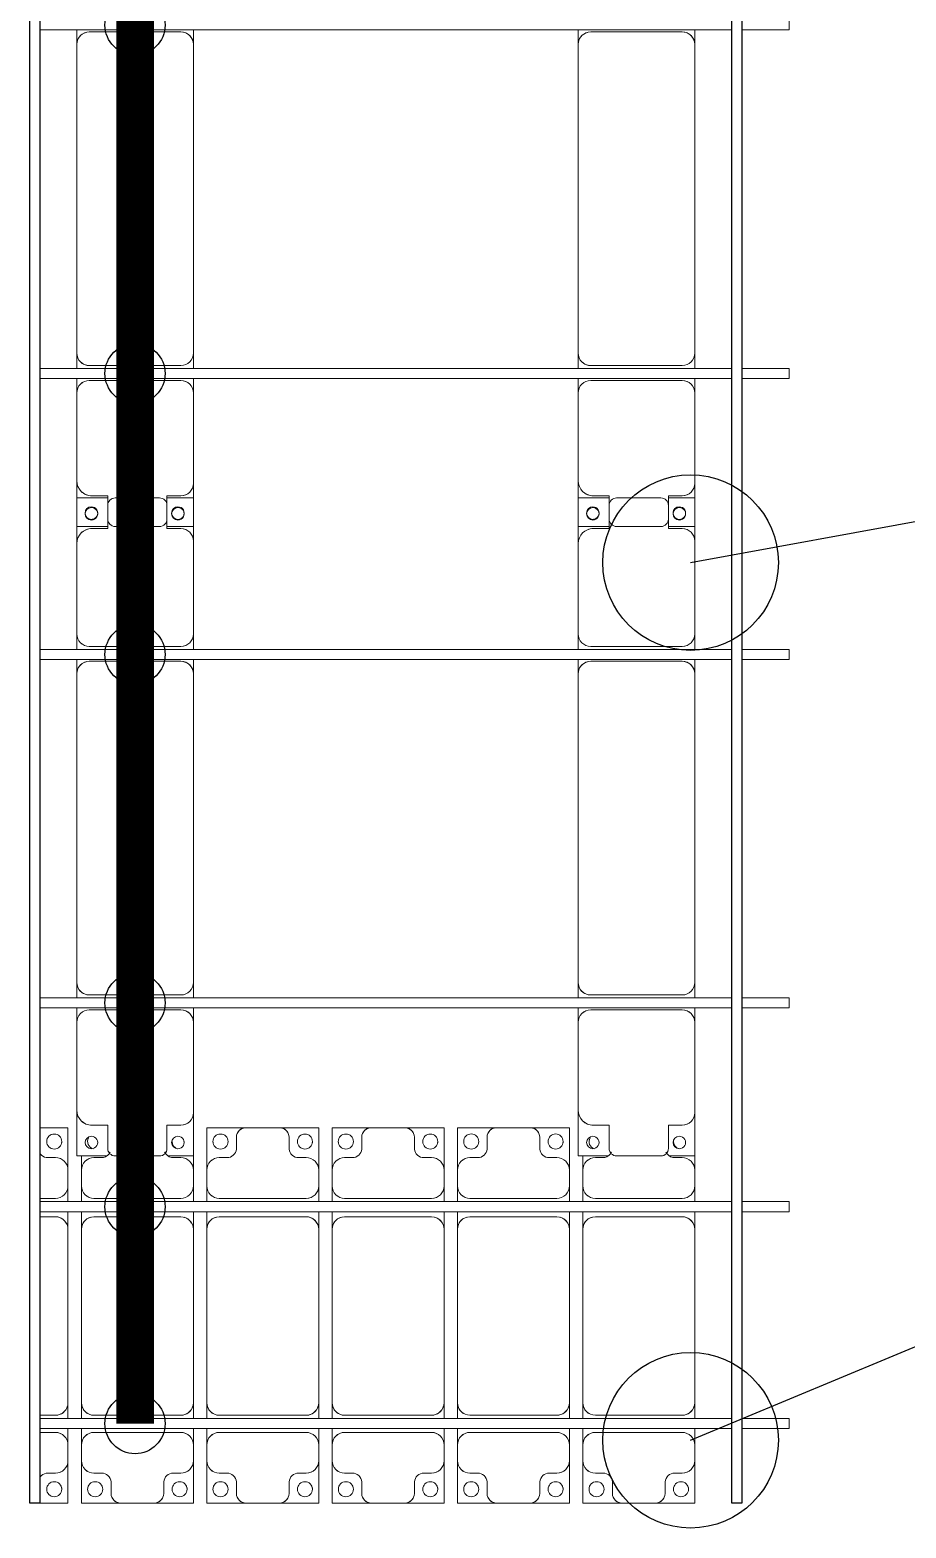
# Model space of a CAD drawing. Header units: millimetres. Extents: x -496478 to -186190, y -204059 to -87354.
# Drawn here: x -293160 to -289665, y -189814 to -183839 of the extents above; entities that cross this region are included whole.
import ezdxf

# ---------------------------------------------------------------- set-up
doc = ezdxf.new("R2010")
doc.units = ezdxf.units.MM
for name, color, linetype, lineweight in [('A-DETL-MBND', 5, 'Continuous', 9), ('A-GENM', 13, 'Continuous', 9), ('S-BEAM', 12, 'Continuous', 9)]:
    doc.layers.add(name, color=color, linetype=linetype, lineweight=lineweight)
for name, color, linetype in [('GC-BICH NEO', 6, 'Continuous'), ('GC-DAY NEO', 5, 'Continuous'), ('GC-HOP 40x60 GIA CUONG', 1, 'Continuous')]:
    doc.layers.add(name, color=color, linetype=linetype)

# ---------------------------------------------------------------- blocks, each defined once
blk = doc.blocks.new('Dai phaodi lai - DẢI PHAO ĐI LẠI-19865-BỐ TRÍ KHUNG KẾT CẤU BÈ PIN 01')
at = {"layer": 'A-DETL-MBND', "color": 8}
for p, q in [((37611.5, 748.4), (37723.2, 748.4)), ((37723.2, 748.4), (37723.2, 579.3)), ((38276.8, 748.4), (38433.1, 748.4)), ((38276.8, 579.3), (38276.8, 748.4)), ((38566.9, 748.4), (38433.1, 748.4)), ((38566.9, 748.4), (38723.2, 748.4)), ((38723.2, 748.4), (38723.2, 579.3)), ((38776.8, 748.4), (38933.1, 748.4)), ((38776.8, 579.3), (38776.8, 748.4)), ((39066.9, 748.4), (38933.1, 748.4)), ((39066.9, 748.4), (39223.2, 748.4)), ((39223.2, 748.4), (39223.2, 579.3)), ((39276.8, 748.4), (39433.1, 748.4)), ((39276.8, 579.3), (39276.8, 748.4)), ((39566.9, 748.4), (39433.1, 748.4)), ((39566.9, 748.4), (39723.2, 748.4)), ((39723.2, 748.4), (39723.2, 579.3)), ((38395.1, 710.4), (38395.1, 670.7)), ((38604.9, 670.7), (38604.9, 710.4)), ((38895.1, 710.4), (38895.1, 670.7)), ((39104.9, 670.7), (39104.9, 710.4)), ((39395.1, 710.4), (39395.1, 670.7)), ((39604.9, 670.7), (39604.9, 710.4)), ((37673.2, 629.3), (37635.7, 629.3)), ((37776.8, 579.3), (37776.8, 637.1)), ((37864.3, 629.3), (37826.8, 629.3)), ((38173.2, 629.3), (38135.7, 629.3)), ((38223.2, 636.2), (38223.2, 579.3)), ((38364.3, 629.3), (38326.8, 629.3)), ((38673.2, 629.3), (38635.7, 629.3)), ((38864.3, 629.3), (38826.8, 629.3)), ((39173.2, 629.3), (39135.7, 629.3)), ((39364.3, 629.3), (39326.8, 629.3)), ((39673.2, 629.3), (39635.7, 629.3)), ((39776.8, 579.3), (39776.8, 637.1)), ((39864.3, 629.3), (39826.8, 629.3)), ((40173.2, 629.3), (40135.7, 629.3)), ((40223.2, 636.2), (40223.2, 579.3)), ((37723.2, 516.7), (37723.2, 579.3)), ((37776.8, 579.3), (37776.8, 516.7)), ((38223.2, 516.7), (38223.2, 579.3)), ((38276.8, 579.3), (38276.8, 516.7)), ((38723.2, 516.7), (38723.2, 579.3)), ((38776.8, 579.3), (38776.8, 516.7)), ((39223.2, 516.7), (39223.2, 579.3)), ((39276.8, 579.3), (39276.8, 516.7)), ((39723.2, 516.7), (39723.2, 579.3)), ((39776.8, 579.3), (39776.8, 516.7)), ((40223.2, 516.7), (40223.2, 579.3)), ((37723.2, 516.7), (37723.2, 453.5)), ((37776.8, 453.5), (37776.8, 516.7)), ((38223.2, 516.7), (38223.2, 453.5)), ((38276.8, 453.5), (38276.8, 516.7)), ((38723.2, 516.7), (38723.2, 453.5)), ((38776.8, 453.5), (38776.8, 516.7)), ((39223.2, 516.7), (39223.2, 453.5)), ((39276.8, 453.5), (39276.8, 516.7)), ((39723.2, 516.7), (39723.2, 453.5)), ((39776.8, 453.5), (39776.8, 516.7)), ((40223.2, 516.7), (40223.2, 453.5)), ((37611.5, 466.7), (37673.2, 466.7)), ((37826.8, 466.7), (38173.2, 466.7)), ((38326.8, 466.7), (38673.2, 466.7)), ((38826.8, 466.7), (39173.2, 466.7)), ((39326.8, 466.7), (39673.2, 466.7)), ((39826.8, 466.7), (40173.2, 466.7)), ((37673.2, 393.3), (37611.5, 393.3)), ((37723.2, 413.5), (37723.2, 343.3)), ((37776.8, 343.3), (37776.8, 413.5)), ((38173.2, 393.3), (37826.8, 393.3)), ((38223.2, 413.5), (38223.2, 343.3)), ((38276.8, 343.3), (38276.8, 413.5)), ((38673.2, 393.3), (38326.8, 393.3)), ((38723.2, 413.5), (38723.2, 343.3)), ((38776.8, 343.3), (38776.8, 413.5)), ((39173.2, 393.3), (38826.8, 393.3)), ((39223.2, 413.5), (39223.2, 343.3)), ((39276.8, 343.3), (39276.8, 413.5)), ((39673.2, 393.3), (39326.8, 393.3)), ((39723.2, 413.5), (39723.2, 343.3)), ((39776.8, 343.3), (39776.8, 413.5)), ((40173.2, 393.3), (39826.8, 393.3)), ((40223.2, 413.5), (40223.2, 343.3)), ((37723.2, -348.3), (37723.2, 343.3)), ((37776.8, 343.3), (37776.8, -348.3)), ((38223.2, -348.3), (38223.2, 343.3)), ((38276.8, 343.3), (38276.8, -348.3)), ((38723.2, -348.3), (38723.2, 343.3)), ((38776.8, 343.3), (38776.8, -348.3)), ((39223.2, -348.3), (39223.2, 343.3)), ((39276.8, 343.3), (39276.8, -348.3)), ((39723.2, -348.3), (39723.2, 343.3)), ((39776.8, 343.3), (39776.8, -348.3)), ((40223.2, -348.3), (40223.2, 343.3)), ((37723.2, -348.3), (37723.2, -411.5)), ((37776.8, -411.5), (37776.8, -348.3)), ((38223.2, -348.3), (38223.2, -411.5)), ((38276.8, -411.5), (38276.8, -348.3)), ((38723.2, -348.3), (38723.2, -411.5)), ((38776.8, -411.5), (38776.8, -348.3)), ((39223.2, -348.3), (39223.2, -411.5)), ((39276.8, -411.5), (39276.8, -348.3)), ((39723.2, -348.3), (39723.2, -411.5)), ((39776.8, -411.5), (39776.8, -348.3)), ((40223.2, -348.3), (40223.2, -411.5)), ((37611.5, -398.3), (37673.2, -398.3)), ((37826.8, -398.3), (38173.2, -398.3)), ((38326.8, -398.3), (38673.2, -398.3)), ((38826.8, -398.3), (39173.2, -398.3)), ((39326.8, -398.3), (39673.2, -398.3)), ((39826.8, -398.3), (40173.2, -398.3)), ((37673.2, -466.7), (37611.5, -466.7)), ((37723.2, -451.5), (37723.2, -514.4)), ((37776.8, -514.4), (37776.8, -451.5)), ((38173.2, -466.7), (37826.8, -466.7)), ((38223.2, -451.5), (38223.2, -514.4)), ((38276.8, -514.4), (38276.8, -451.5)), ((38673.2, -466.7), (38326.8, -466.7)), ((38723.2, -451.5), (38723.2, -514.4)), ((38776.8, -514.4), (38776.8, -451.5)), ((39173.2, -466.7), (38826.8, -466.7)), ((39223.2, -451.5), (39223.2, -514.5)), ((39276.8, -514.5), (39276.8, -451.5)), ((39673.2, -466.7), (39326.8, -466.7)), ((39723.2, -451.5), (39723.2, -514.5)), ((39776.8, -514.5), (39776.8, -451.5)), ((40173.2, -466.7), (39826.8, -466.7)), ((40223.2, -451.5), (40223.2, -514.5)), ((37723.2, -579.3), (37723.2, -516.7)), ((37776.8, -516.7), (37776.8, -579.3)), ((38223.2, -579.3), (38223.2, -516.7)), ((38276.8, -516.7), (38276.8, -579.3)), ((38723.2, -579.3), (38723.2, -516.7)), ((38776.8, -516.7), (38776.8, -579.3)), ((39223.2, -579.3), (39223.2, -516.7)), ((39276.8, -516.7), (39276.8, -579.3)), ((39723.2, -579.3), (39723.2, -516.7)), ((39776.8, -516.7), (39776.8, -579.3)), ((40223.2, -579.3), (40223.2, -516.7)), ((37723.2, -579.3), (37723.2, -748.4)), ((37776.8, -748.4), (37776.8, -579.3)), ((38223.2, -579.3), (38223.2, -748.4)), ((38276.8, -748.4), (38276.8, -579.3)), ((38723.2, -579.3), (38723.2, -748.4)), ((38776.8, -748.4), (38776.8, -579.3)), ((39223.2, -579.3), (39223.2, -748.4)), ((39276.8, -748.4), (39276.8, -579.3)), ((39723.2, -579.3), (39723.2, -748.4)), ((39776.8, -748.4), (39776.8, -579.3)), ((40223.2, -579.3), (40223.2, -748.4)), ((37635.7, -629.3), (37673.2, -629.3)), ((37826.8, -629.3), (37864.3, -629.3)), ((38135.7, -629.3), (38173.2, -629.3)), ((38326.8, -629.3), (38364.3, -629.3)), ((38635.7, -629.3), (38673.2, -629.3)), ((38826.8, -629.3), (38864.3, -629.3)), ((39135.7, -629.3), (39173.2, -629.3)), ((39326.8, -629.3), (39364.3, -629.3)), ((39635.7, -629.3), (39673.2, -629.3)), ((39826.8, -629.3), (39864.3, -629.3)), ((40135.7, -629.3), (40173.2, -629.3)), ((37895.1, -670.7), (37895.1, -710.4)), ((38104.9, -710.4), (38104.9, -670.7)), ((38395.1, -670.7), (38395.1, -710.4)), ((38604.9, -710.4), (38604.9, -670.7)), ((38895.1, -670.7), (38895.1, -710.4)), ((39104.9, -710.4), (39104.9, -670.7)), ((39395.1, -670.7), (39395.1, -710.4)), ((39604.9, -710.4), (39604.9, -670.7)), ((39895.1, -670.7), (39895.1, -710.4)), ((40104.9, -710.4), (40104.9, -670.7)), ((37723.2, -748.4), (37611.5, -748.4)), ((37933.1, -748.4), (37776.8, -748.4)), ((37933.1, -748.4), (38066.9, -748.4)), ((38223.2, -748.4), (38066.9, -748.4)), ((38433.1, -748.4), (38276.8, -748.4)), ((38433.1, -748.4), (38566.9, -748.4)), ((38723.2, -748.4), (38566.9, -748.4)), ((38933.1, -748.4), (38776.8, -748.4)), ((38933.1, -748.4), (39066.9, -748.4)), ((39223.2, -748.4), (39066.9, -748.4)), ((39433.1, -748.4), (39276.8, -748.4)), ((39433.1, -748.4), (39566.9, -748.4)), ((39723.2, -748.4), (39566.9, -748.4)), ((39933.1, -748.4), (39776.8, -748.4)), ((39933.1, -748.4), (40066.9, -748.4)), ((40223.2, -748.4), (40066.9, -748.4))]:
    blk.add_line(p, q, dxfattribs=at)
for centre, radius, start, end in [((37668.4, 693.3), 30, 90, 270), ((37668.4, 693.3), 30, 270, 90), ((38331.6, 693.3), 30, 90, 270), ((38331.6, 693.3), 30, 270, 90), ((38433.1, 710.4), 38, 90, 180), ((38433.1, 710.4), 38, 90, 150), ((38566.9, 710.4), 38, 360, 90), ((38566.9, 710.4), 38, 30, 90), ((38668.4, 693.3), 30, 90, 270), ((38668.4, 693.3), 30, 270, 90), ((38831.6, 693.3), 30, 90, 270), ((38831.6, 693.3), 30, 270, 90), ((38933.1, 710.4), 38, 90, 180), ((38933.1, 710.4), 38, 90, 150), ((39066.9, 710.4), 38, 0, 90), ((39066.9, 710.4), 38, 30, 90), ((39168.4, 693.3), 30, 90, 270), ((39168.4, 693.3), 30, 270, 90), ((39331.6, 693.3), 30, 90, 270), ((39331.6, 693.3), 30, 270, 90), ((39433.1, 710.4), 38, 90, 180), ((39433.1, 710.4), 38, 90, 150), ((39566.9, 710.4), 38, 360, 90), ((39566.9, 710.4), 38, 30, 90), ((39668.4, 693.3), 30, 90, 270), ((39668.4, 693.3), 30, 270, 90), ((37668.4, 693.3), 30, 345, 0), ((37831.6, 693.3), 30, 150, 255), ((37831.6, 693.3), 30, 180, 195), ((38168.4, 693.3), 30, 180, 255), ((38331.6, 693.3), 30, 180, 195), ((38355.2, 668.2), 40, 283.18854, 3.50807), ((38644.8, 668.2), 40, 176.49193, 256.81146), ((38668.4, 693.3), 30, 345, 0), ((38831.6, 693.3), 30, 180, 195), ((38855.2, 668.2), 40, 283.18854, 3.50807), ((39144.8, 668.2), 40, 176.49193, 256.81146), ((39168.4, 693.3), 30, 345, 0), ((39331.6, 693.3), 30, 180, 195), ((39355.2, 668.2), 40, 283.18854, 3.50807), ((39644.8, 668.2), 40, 176.49193, 256.81146), ((39668.4, 693.3), 30, 345, 0), ((39831.6, 693.3), 30, 150, 255), ((39831.6, 693.3), 30, 180, 195), ((40168.4, 693.3), 30, 180, 255), ((37644.8, 668.2), 40, 216.65169, 256.81146), ((37673.2, 579.3), 50, 0, 90), ((37673.2, 579.3), 50, 45, 90), ((37826.8, 579.3), 50, 90, 180), ((37826.8, 579.3), 50, 90, 135), ((37855.2, 668.2), 40, 283.18854, 335.26297), ((38144.8, 668.2), 40, 204.73703, 256.81146), ((38173.2, 579.3), 50, 0, 90), ((38173.2, 579.3), 50, 45, 90), ((38326.8, 579.3), 50, 90, 180), ((38326.8, 579.3), 50, 90, 135), ((38673.2, 579.3), 50, 360, 90), ((38673.2, 579.3), 50, 45, 90), ((38826.8, 579.3), 50, 90, 180), ((38826.8, 579.3), 50, 90, 135), ((39173.2, 579.3), 50, 0, 90), ((39173.2, 579.3), 50, 45, 90), ((39326.8, 579.3), 50, 90, 180), ((39326.8, 579.3), 50, 90, 135), ((39673.2, 579.3), 50, 360, 90), ((39673.2, 579.3), 50, 45, 90), ((39826.8, 579.3), 50, 90, 180), ((39826.8, 579.3), 50, 90, 135), ((39855.2, 668.2), 40, 283.18854, 335.26297), ((40144.8, 668.2), 40, 204.73703, 256.81146), ((40173.2, 579.3), 50, 360, 90), ((40173.2, 579.3), 50, 45, 90), ((37673.2, 516.7), 50, 270, 0), ((37673.2, 516.7), 50, 270, 315), ((37826.8, 516.7), 50, 180, 270), ((37826.8, 516.7), 50, 225, 270), ((38173.2, 516.7), 50, 270, 0), ((38173.2, 516.7), 50, 270, 315), ((38326.8, 516.7), 50, 180, 270), ((38326.8, 516.7), 50, 225, 270), ((38673.2, 516.7), 50, 270, 360), ((38673.2, 516.7), 50, 270, 315), ((38826.8, 516.7), 50, 180, 270), ((38826.8, 516.7), 50, 225, 270), ((39173.2, 516.7), 50, 270, 360), ((39173.2, 516.7), 50, 270, 315), ((39326.8, 516.7), 50, 180, 270), ((39326.8, 516.7), 50, 225, 270), ((39673.2, 516.7), 50, 270, 0), ((39673.2, 516.7), 50, 270, 315), ((39826.8, 516.7), 50, 180, 270), ((39826.8, 516.7), 50, 225, 270), ((40173.2, 516.7), 50, 270, 360), ((40173.2, 516.7), 50, 270, 315), ((37673.2, 343.3), 50, 360, 90), ((37673.2, 343.3), 50, 30, 75), ((37826.8, 343.3), 50, 90, 180), ((37826.8, 343.3), 50, 105, 180), ((38173.2, 343.3), 50, 0, 90), ((38173.2, 343.3), 50, 30, 75), ((38326.8, 343.3), 50, 90, 180), ((38326.8, 343.3), 50, 105, 180), ((38673.2, 343.3), 50, 360, 90), ((38673.2, 343.3), 50, 30, 75), ((38826.8, 343.3), 50, 90, 180), ((38826.8, 343.3), 50, 105, 180), ((39173.2, 343.3), 50, 0, 90), ((39173.2, 343.3), 50, 30, 75), ((39326.8, 343.3), 50, 90, 180), ((39326.8, 343.3), 50, 105, 163.54168), ((39673.2, 343.3), 50, 0, 90), ((39673.2, 343.3), 50, 30, 75), ((39826.8, 343.3), 50, 90, 180), ((39826.8, 343.3), 50, 105, 180), ((40173.2, 343.3), 50, 360, 90), ((40173.2, 343.3), 50, 30, 75), ((39326.8, 343.3), 50, 165, 180), ((37673.2, -348.3), 50, 270, 0), ((37826.8, -348.3), 50, 180, 270), ((38173.2, -348.3), 50, 270, 0), ((38326.8, -348.3), 50, 180, 270), ((38673.2, -348.3), 50, 270, 360), ((38826.8, -348.3), 50, 180, 270), ((39173.2, -348.3), 50, 270, 0), ((39326.8, -348.3), 50, 180, 270), ((39673.2, -348.3), 50, 270, 360), ((39826.8, -348.3), 50, 180, 270), ((40173.2, -348.3), 50, 270, 0), ((37673.2, -348.3), 50, 270, 345), ((37826.8, -348.3), 50, 195, 240), ((38173.2, -348.3), 50, 270, 345), ((38326.8, -348.3), 50, 195, 240), ((38673.2, -348.3), 50, 270, 345), ((38826.8, -348.3), 50, 195, 240), ((39173.2, -348.3), 50, 270, 345), ((39326.8, -348.3), 50, 196.4297, 240), ((39673.2, -348.3), 50, 270, 345), ((39826.8, -348.3), 50, 195, 240), ((40173.2, -348.3), 50, 270, 345), ((37673.2, -516.7), 50, 0, 90), ((37673.2, -516.7), 50, 45, 90), ((37826.8, -516.7), 50, 90, 180), ((37826.8, -516.7), 50, 90, 135), ((38173.2, -516.7), 50, 0, 90), ((38173.2, -516.7), 50, 45, 90), ((38326.8, -516.7), 50, 90, 180), ((38326.8, -516.7), 50, 90, 135), ((38673.2, -516.7), 50, 360, 90), ((38673.2, -516.7), 50, 45, 90), ((38826.8, -516.7), 50, 90, 180), ((38826.8, -516.7), 50, 90, 135), ((39173.2, -516.7), 50, 0, 90), ((39173.2, -516.7), 50, 45, 90), ((39326.8, -516.7), 50, 90, 180), ((39326.8, -516.7), 50, 90, 135), ((39673.2, -516.7), 50, 360, 90), ((39673.2, -516.7), 50, 45, 90), ((39826.8, -516.7), 50, 90, 180), ((39826.8, -516.7), 50, 90, 135), ((40173.2, -516.7), 50, 360, 90), ((40173.2, -516.7), 50, 45, 90), ((37673.2, -579.3), 50, 270, 360), ((37826.8, -579.3), 50, 180, 270), ((38173.2, -579.3), 50, 270, 360), ((38326.8, -579.3), 50, 180, 270), ((38673.2, -579.3), 50, 270, 360), ((38826.8, -579.3), 50, 180, 270), ((39173.2, -579.3), 50, 270, 360), ((39326.8, -579.3), 50, 180, 270), ((39673.2, -579.3), 50, 270, 360), ((39826.8, -579.3), 50, 180, 270), ((40173.2, -579.3), 50, 270, 360), ((37644.8, -668.2), 40, 103.18854, 143.34831), ((37673.2, -579.3), 50, 270, 315), ((37826.8, -579.3), 50, 225, 270), ((37855.2, -668.2), 40, 356.49193, 76.81146), ((38144.8, -668.2), 40, 103.18854, 183.50807), ((38173.2, -579.3), 50, 270, 315), ((38326.8, -579.3), 50, 225, 270), ((38355.2, -668.2), 40, 356.49193, 76.81146), ((38644.8, -668.2), 40, 103.18854, 183.50807), ((38673.2, -579.3), 50, 270, 315), ((38826.8, -579.3), 50, 225, 270), ((38855.2, -668.2), 40, 356.49193, 76.81146), ((39144.8, -668.2), 40, 103.18854, 183.50807), ((39173.2, -579.3), 50, 270, 315), ((39326.8, -579.3), 50, 225, 270), ((39355.2, -668.2), 40, 356.49193, 76.81146), ((39644.8, -668.2), 40, 103.18854, 183.50807), ((39673.2, -579.3), 50, 270, 315), ((39826.8, -579.3), 50, 225, 270), ((39855.2, -668.2), 40, 356.49193, 76.81146), ((40144.8, -668.2), 40, 103.18854, 183.50807), ((40173.2, -579.3), 50, 270, 315), ((37668.4, -693.3), 30, 90, 270), ((37668.4, -693.3), 30, 270, 90), ((37668.4, -693.3), 30, 360, 15), ((37831.6, -693.3), 30, 90, 270), ((37831.6, -693.3), 30, 165, 180), ((37831.6, -693.3), 30, 270, 90), ((37933.1, -710.4), 38, 180, 270), ((38066.9, -710.4), 38, 270, 0), ((38168.4, -693.3), 30, 90, 270), ((38168.4, -693.3), 30, 270, 90), ((38168.4, -693.3), 30, 360, 15), ((38331.6, -693.3), 30, 90, 270), ((38331.6, -693.3), 30, 165, 180), ((38331.6, -693.3), 30, 270, 90), ((38433.1, -710.4), 38, 180, 270), ((38566.9, -710.4), 38, 270, 0), ((38668.4, -693.3), 30, 90, 270), ((38668.4, -693.3), 30, 270, 90), ((38668.4, -693.3), 30, 360, 15), ((38831.6, -693.3), 30, 90, 270), ((38831.6, -693.3), 30, 165, 180), ((38831.6, -693.3), 30, 270, 90), ((38933.1, -710.4), 38, 180, 270), ((39066.9, -710.4), 38, 270, 0), ((39168.4, -693.3), 30, 90, 270), ((39168.4, -693.3), 30, 270, 90), ((39168.4, -693.3), 30, 360, 15), ((39331.6, -693.3), 30, 90, 270), ((39331.6, -693.3), 30, 165, 180), ((39331.6, -693.3), 30, 270, 90), ((39433.1, -710.4), 38, 180, 270), ((39566.9, -710.4), 38, 270, 0), ((39668.4, -693.3), 30, 90, 270), ((39668.4, -693.3), 30, 270, 90), ((39668.4, -693.3), 30, 360, 15), ((39831.6, -693.3), 30, 90, 270), ((39831.6, -693.3), 30, 165, 180), ((39831.6, -693.3), 30, 270, 90), ((39933.1, -710.4), 38, 180, 270), ((40066.9, -710.4), 38, 270, 0), ((40168.4, -693.3), 30, 90, 270), ((40168.4, -693.3), 30, 270, 90), ((40168.4, -693.3), 30, 0, 15), ((37933.1, -710.4), 38, 210, 270), ((38066.9, -710.4), 38, 270, 330), ((38433.1, -710.4), 38, 210, 270), ((38566.9, -710.4), 38, 270, 330), ((38933.1, -710.4), 38, 210, 270), ((39066.9, -710.4), 38, 270, 330), ((39433.1, -710.4), 38, 210, 270), ((39566.9, -710.4), 38, 270, 330), ((39933.1, -710.4), 38, 210, 270), ((40066.9, -710.4), 38, 270, 330)]:
    blk.add_arc(centre, radius, start, end, dxfattribs=at)
blk = doc.blocks.new('Dầm C52 - Dầm C52-24761-BỐ TRÍ KHUNG KẾT CẤU BÈ PIN 01')
at = {"layer": 'S-BEAM', "color": 1}
for p, q in [((-20588.5, -20), (-20588.5, 20)), ((-20588.5, 20), (-20400, 20)), ((-20360, 20), (-17600, 20)), ((-20400, -20), (-20588.5, -20)), ((-17600, -20), (-20360, -20))]:
    blk.add_line(p, q, dxfattribs=at)
blk = doc.blocks.new('Dầm C52 - Dầm C52-20216-BỐ TRÍ KHUNG KẾT CẤU BÈ PIN 01')
at = {"layer": 'S-BEAM', "color": 1}
for p, q in [((-20411.6, -20), (-20411.6, 20)), ((-20411.6, 20), (-20223.1, 20)), ((-20183.1, 20), (-17423.1, 20)), ((-20223.1, -20), (-20411.6, -20)), ((-17423.1, -20), (-20183.1, -20))]:
    blk.add_line(p, q, dxfattribs=at)
blk = doc.blocks.new('Dai phao do pin - DẢI PHAO ĐỠ PIN-V94-BỐ TRÍ KHUNG KẾT CẤU BÈ PIN 01')
at = {"layer": 'A-DETL-MBND', "color": 8}
for p, q in [((-1312.2, 241.6), (-1129.7, 241.6)), ((-1312.2, 121.7), (-1312.2, 241.6)), ((-1312.2, 241.6), (-1312.2, 222)), ((-779.7, 241.6), (-1129.7, 241.6)), ((-779.7, 241.6), (-722, 241.6)), ((-682, 241.6), (-620.3, 241.6)), ((610.3, 241.6), (-620.3, 241.6)), ((610.3, 241.6), (668, 241.6)), ((708, 241.6), (769.7, 241.6)), ((1129.7, 241.6), (769.7, 241.6)), ((1129.7, 241.6), (1312.2, 241.6)), ((1197.8, 241.6), (1376.3, 241.6)), ((1197.8, 118.2), (1197.8, 241.6)), ((1312.2, 241.6), (1312.2, 118.2)), ((1730.3, 241.6), (1380.3, 241.6)), ((1730.3, 241.6), (1788, 241.6)), ((1828, 241.6), (1889.7, 241.6)), ((3120.3, 241.6), (1889.7, 241.6)), ((3120.3, 241.6), (3178, 241.6)), ((-1189.7, 181.6), (-1189.7, 118.2)), ((-729.7, -173.4), (-729.7, 191.6)), ((-670.3, 191.6), (-670.3, -173.4)), ((660.3, -173.4), (660.3, 191.6)), ((719.7, 191.6), (719.7, -173.4)), ((1189.7, 118.2), (1189.7, 181.6)), ((1320.3, 181.6), (1320.3, 118.2)), ((1780.3, -173.4), (1780.3, 191.6)), ((1839.7, 191.6), (1839.7, -173.4)), ((3170.3, -173.4), (3170.3, 191.6)), ((-1312.2, 88.2), (-1312.2, -88.2)), ((-1189.7, 118.2), (-1282.2, 118.2)), ((1282.2, 118.2), (1189.7, 118.2)), ((1197.8, 88.2), (1197.8, -88.2)), ((1320.3, 118.2), (1227.8, 118.2)), ((1312.2, -88.2), (1312.2, 88.2)), ((-1282.2, -118.2), (-1189.7, -118.2)), ((-1189.7, -118.2), (-1189.7, -173.4)), ((1189.7, -173.4), (1189.7, -118.2)), ((1189.7, -118.2), (1282.2, -118.2)), ((1197.8, -223.4), (1197.8, -118.2)), ((1227.8, -118.2), (1320.3, -118.2)), ((1312.2, -118.2), (1312.2, -223.4)), ((1320.3, -118.2), (1320.3, -173.4)), ((-1312.2, -223.4), (-1312.2, -121.7)), ((-1139.7, -223.4), (-1312.2, -223.4)), ((-1139.7, -223.4), (-779.7, -223.4)), ((-722, -223.4), (-779.7, -223.4)), ((-620.3, -223.4), (-682, -223.4)), ((-620.3, -223.4), (610.3, -223.4)), ((668, -223.4), (610.3, -223.4)), ((769.7, -223.4), (708, -223.4)), ((769.7, -223.4), (1139.7, -223.4)), ((1312.2, -223.4), (1139.7, -223.4)), ((1370.3, -223.4), (1197.8, -223.4)), ((1370.3, -223.4), (1730.3, -223.4)), ((1788, -223.4), (1730.3, -223.4)), ((1889.7, -223.4), (1828, -223.4)), ((1889.7, -223.4), (3120.3, -223.4)), ((3178, -223.4), (3120.3, -223.4))]:
    blk.add_line(p, q, dxfattribs=at)
for centre, radius, start, end in [((-1129.7, 181.6), 60, 90, 180), ((-779.7, 191.6), 50, 360, 90), ((-620.3, 191.6), 50, 90, 180), ((-620.3, 191.6), 50, 105, 180), ((610.3, 191.6), 50, 360, 90), ((610.3, 191.6), 50, 15, 90), ((769.7, 191.6), 50, 90, 180), ((1129.7, 181.6), 60, 360, 90), ((1380.3, 181.6), 60, 90, 180), ((1730.3, 191.6), 50, 360, 90), ((1889.7, 191.6), 50, 90, 180), ((1889.7, 191.6), 50, 105, 180), ((3120.3, 191.6), 50, 360, 90), ((3120.3, 191.6), 50, 15, 90), ((-1258.6, 183.2), 25, 0, 180), ((-1258.6, 183.2), 25, 180, 0), ((-1129.7, 181.6), 60, 135, 180), ((-779.7, 191.6), 50, 360, 45), ((769.7, 191.6), 50, 135, 180), ((1129.7, 181.6), 60, 360, 45), ((1248.6, 183.2), 25, 0, 180), ((1248.6, 183.2), 25, 180, 0), ((1251.4, 183.2), 25, 0, 180), ((1251.4, 183.2), 25, 180, 0), ((1251.4, 183.2), 25, 180, 195), ((1380.3, 181.6), 60, 135, 180), ((1730.3, 191.6), 50, 360, 45), ((-1282.2, 88.2), 30, 90, 180), ((-1282.2, 88.2), 30, 105, 120), ((1227.8, 88.2), 30, 90, 180), ((1282.2, 88.2), 30, 360, 90), ((-1282.2, -88.2), 30, 180, 270), ((-1282.2, -88.2), 30, 240, 255), ((1227.8, -88.2), 30, 180, 270), ((1282.2, -88.2), 30, 270, 360), ((-1258.6, -161.8), 25, 0, 180), ((-1258.6, -161.8), 25, 180, 0), ((-1139.7, -173.4), 50, 180, 270), ((-1139.7, -173.4), 50, 180, 225), ((-779.7, -173.4), 50, 270, 360), ((-779.7, -173.4), 50, 315, 360), ((-620.3, -173.4), 50, 180, 270), ((-620.3, -173.4), 50, 180, 270), ((610.3, -173.4), 50, 270, 360), ((610.3, -173.4), 50, 285, 360), ((769.7, -173.4), 50, 180, 270), ((769.7, -173.4), 50, 180, 225), ((1139.7, -173.4), 50, 270, 360), ((1139.7, -173.4), 50, 315, 360), ((1248.6, -161.8), 25, 0, 180), ((1248.6, -161.8), 25, 180, 0), ((1251.4, -161.8), 25, 0, 180), ((1251.4, -161.8), 25, 120, 180), ((1251.4, -161.8), 25, 180, 0), ((1251.4, -161.8), 25, 75, 105), ((1248.6, -161.8), 25, 75, 90), ((1248.6, -161.8), 25, 30, 45), ((1248.6, -161.8), 25, 360, 15), ((1370.3, -173.4), 50, 180, 270), ((1370.3, -173.4), 50, 180, 225), ((1730.3, -173.4), 50, 270, 360), ((1730.3, -173.4), 50, 315, 360), ((1889.7, -173.4), 50, 180, 270), ((1889.7, -173.4), 50, 180, 270), ((3120.3, -173.4), 50, 270, 360), ((3120.3, -173.4), 50, 285, 360), ((-1258.6, -161.8), 25, 270, 285)]:
    blk.add_arc(centre, radius, start, end, dxfattribs=at)
blk = doc.blocks.new('Dai phao do pin - DẢI PHAO ĐỠ PIN-V95-BỐ TRÍ KHUNG KẾT CẤU BÈ PIN 01')
at = {"layer": 'A-DETL-MBND', "color": 8}
for p, q in [((-1312.2, 241.6), (-1129.7, 241.6)), ((-1312.2, 121.7), (-1312.2, 241.6)), ((-1312.2, 241.6), (-1312.2, 222)), ((-779.7, 241.6), (-1129.7, 241.6)), ((-779.7, 241.6), (-722, 241.6)), ((-682, 241.6), (-620.3, 241.6)), ((610.3, 241.6), (-620.3, 241.6)), ((610.3, 241.6), (668, 241.6)), ((708, 241.6), (769.7, 241.6)), ((1129.7, 241.6), (769.7, 241.6)), ((1129.7, 241.6), (1312.2, 241.6)), ((1197.8, 241.6), (1376.2, 241.6)), ((1197.8, 118.2), (1197.8, 241.6)), ((1312.2, 241.6), (1312.2, 118.2)), ((1730.3, 241.6), (1380.3, 241.6)), ((1730.3, 241.6), (1788, 241.6)), ((1828, 241.6), (1889.7, 241.6)), ((3120.3, 241.6), (1889.7, 241.6)), ((3120.3, 241.6), (3178, 241.6)), ((-1189.7, 181.6), (-1189.7, 118.2)), ((-729.7, -173.4), (-729.7, 191.6)), ((-670.3, 191.6), (-670.3, -173.4)), ((660.3, -173.4), (660.3, 191.6)), ((719.7, 191.6), (719.7, -173.4)), ((1189.7, 118.2), (1189.7, 181.6)), ((1320.3, 181.6), (1320.3, 118.2)), ((1780.3, -173.4), (1780.3, 191.6)), ((1839.7, 191.6), (1839.7, -173.4)), ((3170.3, -173.4), (3170.3, 191.6)), ((-1312.2, 88.2), (-1312.2, -88.2)), ((-1189.7, 118.2), (-1282.2, 118.2)), ((1282.2, 118.2), (1189.7, 118.2)), ((1197.8, 88.2), (1197.8, -88.2)), ((1320.3, 118.2), (1227.8, 118.2)), ((1312.2, -88.2), (1312.2, 88.2)), ((-1282.2, -118.2), (-1189.7, -118.2)), ((-1189.7, -118.2), (-1189.7, -173.4)), ((1189.7, -173.4), (1189.7, -118.2)), ((1189.7, -118.2), (1282.2, -118.2)), ((1197.8, -223.4), (1197.8, -118.2)), ((1227.8, -118.2), (1320.3, -118.2)), ((1312.2, -118.2), (1312.2, -223.4)), ((1320.3, -118.2), (1320.3, -173.4)), ((-1312.2, -223.4), (-1312.2, -121.7)), ((-1139.7, -223.4), (-1312.2, -223.4)), ((-1139.7, -223.4), (-779.7, -223.4)), ((-722, -223.4), (-779.7, -223.4)), ((-620.3, -223.4), (-682, -223.4)), ((-620.3, -223.4), (610.3, -223.4)), ((668, -223.4), (610.3, -223.4)), ((769.7, -223.4), (708, -223.4)), ((769.7, -223.4), (1139.7, -223.4)), ((1312.2, -223.4), (1139.7, -223.4)), ((1370.3, -223.4), (1197.8, -223.4)), ((1370.3, -223.4), (1730.3, -223.4)), ((1788, -223.4), (1730.3, -223.4)), ((1889.7, -223.4), (1828, -223.4)), ((1889.7, -223.4), (3120.3, -223.4)), ((3178, -223.4), (3120.3, -223.4))]:
    blk.add_line(p, q, dxfattribs=at)
for centre, radius, start, end in [((-1129.7, 181.6), 60, 90, 180), ((-779.7, 191.6), 50, 360, 90), ((-620.3, 191.6), 50, 90, 180), ((-620.3, 191.6), 50, 105, 180), ((610.3, 191.6), 50, 360, 90), ((610.3, 191.6), 50, 15, 90), ((769.7, 191.6), 50, 90, 180), ((1129.7, 181.6), 60, 360, 90), ((1380.3, 181.6), 60, 90, 180), ((1730.3, 191.6), 50, 360, 90), ((1889.7, 191.6), 50, 90, 180), ((1889.7, 191.6), 50, 105, 180), ((3120.3, 191.6), 50, 360, 90), ((3120.3, 191.6), 50, 15, 90), ((-1258.6, 183.2), 25, 0, 180), ((-1258.6, 183.2), 25, 180, 0), ((-1129.7, 181.6), 60, 135, 180), ((-779.7, 191.6), 50, 360, 45), ((769.7, 191.6), 50, 135, 180), ((1129.7, 181.6), 60, 360, 45), ((1248.6, 183.2), 25, 0, 180), ((1248.6, 183.2), 25, 180, 0), ((1251.4, 183.2), 25, 0, 180), ((1251.4, 183.2), 25, 180, 0), ((1251.4, 183.2), 25, 180, 195), ((1380.3, 181.6), 60, 135, 180), ((1730.3, 191.6), 50, 360, 45), ((-1282.2, 88.2), 30, 90, 180), ((-1282.2, 88.2), 30, 105, 120), ((1227.8, 88.2), 30, 90, 180), ((1282.2, 88.2), 30, 360, 90), ((-1282.2, -88.2), 30, 180, 270), ((-1282.2, -88.2), 30, 240, 255), ((1227.8, -88.2), 30, 180, 270), ((1282.2, -88.2), 30, 270, 360), ((-1258.6, -161.8), 25, 0, 180), ((-1258.6, -161.8), 25, 180, 0), ((-1139.7, -173.4), 50, 180, 270), ((-1139.7, -173.4), 50, 180, 225), ((-779.7, -173.4), 50, 270, 360), ((-779.7, -173.4), 50, 315, 360), ((-620.3, -173.4), 50, 180, 270), ((-620.3, -173.4), 50, 180, 270), ((610.3, -173.4), 50, 270, 360), ((610.3, -173.4), 50, 285, 360), ((769.7, -173.4), 50, 180, 270), ((769.7, -173.4), 50, 180, 225), ((1139.7, -173.4), 50, 270, 360), ((1139.7, -173.4), 50, 315, 360), ((1248.6, -161.8), 25, 0, 180), ((1248.6, -161.8), 25, 180, 0), ((1251.4, -161.8), 25, 0, 180), ((1251.4, -161.8), 25, 120, 180), ((1251.4, -161.8), 25, 180, 0), ((1251.4, -161.8), 25, 75, 105), ((1248.6, -161.8), 25, 75, 90), ((1248.6, -161.8), 25, 30, 45), ((1248.6, -161.8), 25, 360, 15), ((1370.3, -173.4), 50, 180, 270), ((1370.3, -173.4), 50, 180, 225), ((1730.3, -173.4), 50, 270, 360), ((1730.3, -173.4), 50, 315, 360), ((1889.7, -173.4), 50, 180, 270), ((1889.7, -173.4), 50, 180, 270), ((3120.3, -173.4), 50, 270, 360), ((3120.3, -173.4), 50, 285, 360), ((-1258.6, -161.8), 25, 270, 285)]:
    blk.add_arc(centre, radius, start, end, dxfattribs=at)
blk = doc.blocks.new('Dầm C52 - Hộp 40x60-24824-BỐ TRÍ KHUNG KẾT CẤU BÈ PIN 01')
at = {"layer": 'S-BEAM', "color": 3, "lineweight": 25}
for p, q in [((-47216, -20), (-47216, 20)), ((-47216, 20), (47216, 20)), ((47216, -20), (-47216, -20))]:
    blk.add_line(p, q, dxfattribs=at)
blk = doc.blocks.new('HOBANMONG_BEPIN 1_rvt-1-BỐ TRÍ KHUNG KẾT CẤU BÈ PIN 01')
at = {"layer": 'A-GENM', "lineweight": 9}
for name, p, rotation in [('Dai phao do pin - DẢI PHAO ĐỠ PIN-V94-BỐ TRÍ KHUNG KẾT CẤU BÈ PIN 01', (-292731.5, -187017.5), 90.00075860989342), ('Dai phao do pin - DẢI PHAO ĐỠ PIN-V95-BỐ TRÍ KHUNG KẾT CẤU BÈ PIN 01', (-290731.5, -187017.5), 90.00075860989342), ('Dai phaodi lai - DẢI PHAO ĐI LẠI-19865-BỐ TRÍ KHUNG KẾT CẤU BÈ PIN 01', (-330731.4, -188966), 0.0007586099545854)]:
    blk.add_blockref(name, p, dxfattribs=dict(at, rotation=rotation))
at = {"layer": 'S-BEAM', "lineweight": 9}
for name, p, rotation in [('Dầm C52 - Hộp 40x60-24824-BỐ TRÍ KHUNG KẾT CẤU BÈ PIN 01', (-293140.6, -142497.9), 90.00075860989166), ('Dầm C52 - Hộp 40x60-24824-BỐ TRÍ KHUNG KẾT CẤU BÈ PIN 01', (-290340.6, -142497.9), 90.00075860989166), ('Dầm C52 - Dầm C52-24761-BỐ TRÍ KHUNG KẾT CẤU BÈ PIN 01', (-310720, -183819.7), 180.0007586094741), ('Dầm C52 - Dầm C52-24761-BỐ TRÍ KHUNG KẾT CẤU BÈ PIN 01', (-310720, -185209.7), 180.0007586094741), ('Dầm C52 - Dầm C52-24761-BỐ TRÍ KHUNG KẾT CẤU BÈ PIN 01', (-310720, -186329.7), 180.0007586094741), ('Dầm C52 - Dầm C52-24761-BỐ TRÍ KHUNG KẾT CẤU BÈ PIN 01', (-310720, -187719.7), 180.0007586094741), ('Dầm C52 - Dầm C52-20216-BỐ TRÍ KHUNG KẾT CẤU BÈ PIN 01', (-310543.1, -188532.2), 180.0007586094741), ('Dầm C52 - Dầm C52-20216-BỐ TRÍ KHUNG KẾT CẤU BÈ PIN 01', (-310543.1, -189397.2), 180.0007586094741)]:
    blk.add_blockref(name, p, dxfattribs=dict(at, rotation=rotation))

msp = doc.modelspace()

# ---------------------------------------------------------------- linework, layer by layer
at = {"layer": 'GC-BICH NEO'}
for centre in [(-290524.6, -185963.6), (-290524.6, -189463.6)]:
    msp.add_circle(centre, 350, dxfattribs=at)
at = {"layer": 'GC-DAY NEO'}
for p, q in [((-290524.6, -185963.6), (-282656.3, -184518.2)), ((-290524.6, -189463.6), (-283141.2, -186383.9))]:
    msp.add_line(p, q, dxfattribs=at)
at = {"layer": 'GC-HOP 40x60 GIA CUONG', "const_width": 150}
msp.add_lwpolyline([(-292740.7, -189397.2), (-292740.7, -174397.2)], dxfattribs=at)
at = {"layer": 'GC-HOP 40x60 GIA CUONG'}
for centre in [(-292740.7, -183819.7), (-292740.7, -185209.7), (-292740.7, -186329.7), (-292740.7, -187719.7), (-292740.7, -188532.2), (-292740.7, -189397.2)]:
    msp.add_circle(centre, 120, dxfattribs=at)

# ---------------------------------------------------------------- block references
at = {"lineweight": 5}
msp.add_blockref('HOBANMONG_BEPIN 1_rvt-1-BỐ TRÍ KHUNG KẾT CẤU BÈ PIN 01', (0, 0), dxfattribs=at)

doc.saveas('drawing.dxf')
